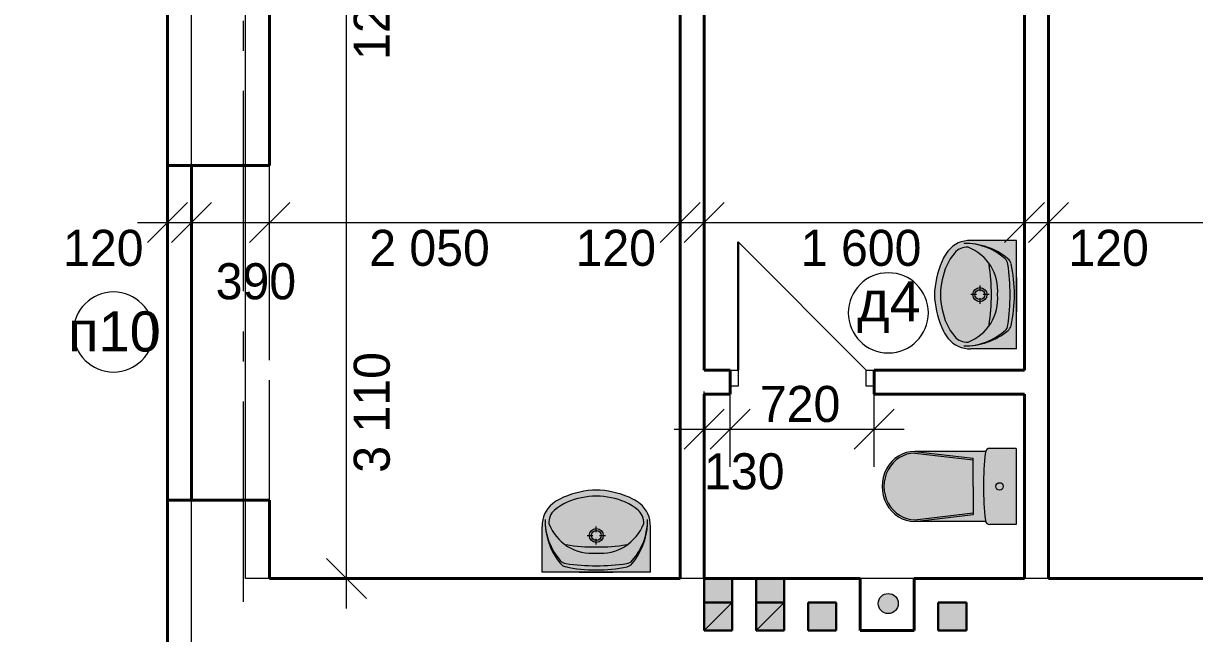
# Model space of a CAD drawing. Extents: x 299995 to 392849, y -57101 to -11292.
# Drawn here: x 318608 to 324458, y -26842 to -23797 of the extents above; entities that cross this region are included whole.
import ezdxf

# ---------------------------------------------------------------- set-up
doc = ezdxf.new("R2010")
doc.units = 0
doc.header["$MEASUREMENT"] = 0
doc.linetypes.add('Штриховая', pattern=[700, 600, -100])
doc.linetypes.add('Штрихштриховая', pattern=[1550, 1000, -200, 150, -200])
for name, color, linetype, lineweight in [('0_Ном_пера__19', 255, 'Continuous', 0), ('0_Ном_пера__41', 7, 'Continuous', 30), ('Интерьер- Перегородка_Ном_пера__12', 15, 'Continuous', 18), ('Интерьер- Перегородка_Ном_пера__19', 255, 'Continuous', 0), ('Интерьер- Перегородка_Ном_пера__61', 7, 'Continuous', 40), ('Колонны_Ном_пера__1', 7, 'Continuous', 13), ('Колонны_Ном_пера__19', 255, 'Continuous', 0), ('Колонны_Ном_пера__21', 7, 'Continuous', 20), ('Колонны_Ном_пера__41', 7, 'Continuous', 30), ('перегородки_Ном_пера__21', 7, 'Continuous', 20), ('перегородки_Ном_пера__41', 7, 'Continuous', 30), ('перегородки_Ном_пера__61', 7, 'Continuous', 40), ('Сантех. 1_Ном_пера__10', 134, 'Continuous', 18), ('Сантех. 1_Ном_пера__19', 255, 'Continuous', 0)]:
    doc.layers.add(name, color=color, linetype=linetype, lineweight=lineweight)
for name, color, linetype, lineweight, true_color in [('Интерьер- Перегородка_Ном_пера__3', 7, 'Continuous', 18, 0xdd5800), ('Колонны_Ном_пера__4', 7, 'Continuous', 20, 0x016515), ('перегородки_Ном_пера__3', 7, 'Continuous', 18, 0xdd5800), ('Перекрытия_Ном_пера__191', 7, 'Continuous', 0, 0xe8e8e8), ('Перекрытия_Ном_пера__4', 7, 'Continuous', 20, 0x016515), ('Розміри ОСЕЙ_Ном_пера__98', 7, 'Continuous', 13, 0x001f3e), ('РОЗМІРИ ПЕРЕГОРОДОК_Ном_пера__98', 7, 'Continuous', 13, 0x001f3e)]:
    doc.layers.add(name, color=color, linetype=linetype, lineweight=lineweight, true_color=true_color)
for name, color, linetype in [('Перекрытия', 7, 'Continuous'), ('Розміри ОСЕЙ', 7, 'Continuous'), ('РОЗМІРИ ПЕРЕГОРОДОК', 7, 'Continuous')]:
    doc.layers.add(name, color=color, linetype=linetype)
doc.styles.add('СГЕНЕРИР_СТИЛЬ_1', font='')
doc.styles.add('СГЕНЕРИР_СТИЛЬ_2', font='')
doc.styles.add('СГЕНЕРИР_СТИЛЬ_3', font='')
doc.styles.add('СГЕНЕРИР_СТИЛЬ_4', font='')
doc.styles.get('СГЕНЕРИР_СТИЛЬ_1').set_extended_font_data('Arial Кириллический')
doc.styles.get('СГЕНЕРИР_СТИЛЬ_2').set_extended_font_data('Century Gothic')
doc.styles.get('СГЕНЕРИР_СТИЛЬ_3').set_extended_font_data('Arial Unicode MS Кириллический')
doc.styles.get('СГЕНЕРИР_СТИЛЬ_4').set_extended_font_data('Century Gothic', bold=True)
doc.dimstyles.new('СГЕНЕРИР_СТИЛЬ__1', dxfattribs={"dimtxt": 179.999995, "dimasz": 190, "dimexe": 0.18, "dimexo": 0, "dimgap": 0.09, "dimtad": 3, "dimtih": 1, "dimtoh": 1, "dimdec": 0, "dimzin": 0, "dimdsep": 46, "dimtxsty": 'СГЕНЕРИР_СТИЛЬ_3', "dimblk": 'ARROWHEAD_6', "dimblk1": 'ARROWHEAD_6', "dimblk2": 'ARROWHEAD_6', "dimcen": 0.09, "dimclrd": 256, "dimclre": 256, "dimclrt": 256, "dimadec": 0, "dimazin": 0, "dimtfac": 1, "dimtdec": 4, "dimtmove": 0, "dimatfit": 3, "dimfxl": 0, "dimtolj": 1, "dimtzin": 0, "dimarcsym": 0})
doc.dimstyles.new('СГЕНЕРИР_СТИЛЬ__13', dxfattribs={"dimtxt": 189.999998, "dimasz": 190, "dimexe": 0.18, "dimexo": 0, "dimgap": 0.09, "dimtad": 1, "dimdec": 0, "dimzin": 0, "dimdsep": 46, "dimtxsty": 'СГЕНЕРИР_СТИЛЬ_3', "dimblk": 'ARROWHEAD_6', "dimblk1": 'ARROWHEAD_6', "dimblk2": 'ARROWHEAD_6', "dimcen": 0.09, "dimclrd": 256, "dimclre": 256, "dimclrt": 256, "dimadec": 0, "dimazin": 0, "dimtfac": 1, "dimtdec": 4, "dimtmove": 0, "dimatfit": 3, "dimfxl": 0, "dimtolj": 1, "dimtzin": 0, "dimarcsym": 0})
doc.dimstyles.new('СГЕНЕРИР_СТИЛЬ__2', dxfattribs={"dimtxt": 179.999995, "dimasz": 190, "dimexe": 0.18, "dimexo": 0, "dimgap": 0.09, "dimtad": 3, "dimdec": 0, "dimzin": 0, "dimdsep": 46, "dimtxsty": 'СГЕНЕРИР_СТИЛЬ_3', "dimblk": 'ARROWHEAD_6', "dimblk1": 'ARROWHEAD_6', "dimblk2": 'ARROWHEAD_6', "dimcen": 0.09, "dimclrd": 256, "dimclre": 256, "dimclrt": 256, "dimadec": 0, "dimazin": 0, "dimtfac": 1, "dimtdec": 4, "dimtmove": 2, "dimatfit": 3, "dimfxl": 0, "dimtolj": 1, "dimtzin": 0, "dimarcsym": 0})
doc.dimstyles.new('СГЕНЕРИР_СТИЛЬ__3', dxfattribs={"dimtxt": 179.999995, "dimasz": 190, "dimexe": 0.18, "dimexo": 0, "dimgap": 0.09, "dimtad": 3, "dimdec": 0, "dimzin": 0, "dimdsep": 46, "dimtxsty": 'СГЕНЕРИР_СТИЛЬ_3', "dimblk": 'ARROWHEAD_6', "dimblk1": 'ARROWHEAD_6', "dimblk2": 'ARROWHEAD_6', "dimcen": 0.09, "dimclrd": 256, "dimclre": 256, "dimclrt": 256, "dimadec": 0, "dimazin": 0, "dimtfac": 1, "dimtdec": 4, "dimtmove": 0, "dimatfit": 3, "dimfxl": 0, "dimtolj": 1, "dimtzin": 0, "dimarcsym": 0})
doc.dimstyles.new('СГЕНЕРИР_СТИЛЬ__4', dxfattribs={"dimtxt": 179.999995, "dimasz": 190, "dimexe": 0.18, "dimexo": 0, "dimgap": 0.09, "dimtad": 3, "dimtih": 1, "dimtoh": 1, "dimdec": 0, "dimzin": 0, "dimdsep": 46, "dimtxsty": 'СГЕНЕРИР_СТИЛЬ_3', "dimblk": 'ARROWHEAD_6', "dimblk1": 'ARROWHEAD_6', "dimblk2": 'ARROWHEAD_6', "dimcen": 0.09, "dimclrd": 256, "dimclre": 256, "dimclrt": 256, "dimadec": 0, "dimazin": 0, "dimtfac": 1, "dimtdec": 4, "dimtmove": 2, "dimatfit": 3, "dimfxl": 0, "dimtolj": 1, "dimtzin": 0, "dimarcsym": 0})
doc.dimstyles.new('СГЕНЕРИР_СТИЛЬ__5', dxfattribs={"dimtxt": 179.999995, "dimasz": 190, "dimexe": 0.18, "dimexo": 0, "dimgap": 0.09, "dimtad": 1, "dimtih": 1, "dimtoh": 1, "dimdec": 0, "dimzin": 0, "dimdsep": 46, "dimtxsty": 'СГЕНЕРИР_СТИЛЬ_3', "dimblk": 'ARROWHEAD_6', "dimblk1": 'ARROWHEAD_6', "dimblk2": 'ARROWHEAD_6', "dimcen": 0.09, "dimclrd": 256, "dimclre": 256, "dimclrt": 256, "dimadec": 0, "dimazin": 0, "dimtfac": 1, "dimtdec": 4, "dimtmove": 0, "dimatfit": 3, "dimfxl": 0, "dimtolj": 1, "dimtzin": 0, "dimarcsym": 0})
doc.dimstyles.new('СГЕНЕРИР_СТИЛЬ__8', dxfattribs={"dimtxt": 179.999995, "dimasz": 190, "dimexe": 0.18, "dimexo": 0, "dimgap": 0.09, "dimtad": 1, "dimtih": 1, "dimtoh": 1, "dimdec": 0, "dimzin": 0, "dimdsep": 46, "dimtxsty": 'СГЕНЕРИР_СТИЛЬ_3', "dimblk": 'ARROWHEAD_6', "dimblk1": 'ARROWHEAD_6', "dimblk2": 'ARROWHEAD_6', "dimcen": 0.09, "dimclrd": 256, "dimclre": 256, "dimclrt": 256, "dimadec": 0, "dimazin": 0, "dimtfac": 1, "dimtdec": 4, "dimtmove": 2, "dimatfit": 3, "dimfxl": 0, "dimtolj": 1, "dimtzin": 0, "dimarcsym": 0})

# ---------------------------------------------------------------- blocks, each defined once
blk = doc.blocks.new('*D45')
at = {"layer": 'РОЗМІРИ ПЕРЕГОРОДОК_Ном_пера__98', "linetype": 'Continuous'}
for p, q in [((320121.9, -23357.1), (320321.9, -23557.1)), ((320409.4, -23457.1), (320034.4, -23457.1)), ((320221.9, -26566.6), (320221.9, -23457.1)), ((320121.9, -26466.6), (320321.9, -26666.6)), ((320409.4, -26566.6), (320034.4, -26566.6)), ((320221.9, -26716.6), (320221.9, -26566.6))]:
    blk.add_line(p, q, dxfattribs=at)
at = {"layer": 'РОЗМІРИ ПЕРЕГОРОДОК_Ном_пера__98', "char_height": 180, "attachment_point": 1, "rotation": 90, "style": 'СГЕНЕРИР_СТИЛЬ_2'}
for s, insert in [('{120}', (320257.9, -23978.9)), ('{3\xa0110}', (320257.9, -26039.3))]:
    blk.add_mtext(s, dxfattribs=dict(at, insert=insert))
blk = doc.blocks.new('ARROWHEAD_6')
at = {"linetype": 'Continuous'}
for p, q in [((-0.5, -0.5), (0.5, 0.5)), ((0, 0), (-1, 0))]:
    blk.add_line(p, q, dxfattribs=at)
blk = doc.blocks.new('*D46')
at = {"layer": 'РОЗМІРИ ПЕРЕГОРОДОК_Ном_пера__98', "linetype": 'Continuous'}
for p, q in [((320121.9, -23237.1), (320321.9, -23437.1)), ((320409.4, -23337.1), (320034.4, -23337.1)), ((320221.9, -23457.1), (320221.9, -23337.1)), ((320121.9, -23357.1), (320321.9, -23557.1))]:
    blk.add_line(p, q, dxfattribs=at)
blk = doc.blocks.new('*D47')
at = {"layer": 'РОЗМІРИ ПЕРЕГОРОДОК_Ном_пера__98', "linetype": 'Continuous'}
for p, q in [((320121.9, -20906.6), (320321.9, -21106.6)), ((320409.4, -21006.6), (320034.4, -21006.6)), ((320221.9, -23337.1), (320221.9, -21006.6)), ((320121.9, -23237.1), (320321.9, -23437.1)), ((320409.4, -23337.1), (320034.4, -23337.1))]:
    blk.add_line(p, q, dxfattribs=at)
at = {"layer": 'РОЗМІРИ ПЕРЕГОРОДОК_Ном_пера__98', "insert": (320257.9, -21942.8), "char_height": 180, "attachment_point": 1, "rotation": 90, "style": 'СГЕНЕРИР_СТИЛЬ_2'}
blk.add_mtext('{2\xa0330}', dxfattribs=at)
blk = doc.blocks.new('*D48')
at = {"layer": 'РОЗМІРИ ПЕРЕГОРОДОК_Ном_пера__98', "linetype": 'Continuous'}
for p, q in [((320121.9, -20786.6), (320321.9, -20986.6)), ((320409.4, -20886.6), (320034.4, -20886.6)), ((320121.9, -20906.6), (320321.9, -21106.6)), ((320221.9, -21006.6), (320221.9, -20886.6)), ((320409.4, -21006.6), (320034.4, -21006.6))]:
    blk.add_line(p, q, dxfattribs=at)
blk = doc.blocks.new('*D49')
at = {"layer": 'РОЗМІРИ ПЕРЕГОРОДОК_Ном_пера__98', "linetype": 'Continuous'}
for p, q in [((320221.9, -19186.6), (320221.9, -19036.6)), ((320321.9, -19286.6), (320121.9, -19086.6)), ((320409.4, -19186.6), (320034.4, -19186.6)), ((320221.9, -20886.6), (320221.9, -19186.6)), ((320121.9, -20786.6), (320321.9, -20986.6)), ((320409.4, -20886.6), (320034.4, -20886.6))]:
    blk.add_line(p, q, dxfattribs=at)
at = {"layer": 'РОЗМІРИ ПЕРЕГОРОДОК_Ном_пера__98', "char_height": 180, "attachment_point": 1, "rotation": 90, "style": 'СГЕНЕРИР_СТИЛЬ_2'}
for s, insert in [('{1\xa0700}', (320257.9, -20353.4)), ('{120}', (320337.2, -20866.6))]:
    blk.add_mtext(s, dxfattribs=dict(at, insert=insert))
blk = doc.blocks.new('*D50')
at = {"layer": 'РОЗМІРИ ПЕРЕГОРОДОК_Ном_пера__98', "linetype": 'Continuous'}
for p, q in [((319328.1, -24978.4), (319328.1, -24603.4)), ((319448.1, -24978.4), (319448.1, -24603.4)), ((319428.1, -24690.9), (319228.1, -24890.9)), ((319548.1, -24690.9), (319348.1, -24890.9)), ((319178.1, -24790.9), (319328.1, -24790.9)), ((319328.1, -24790.9), (319448.1, -24790.9))]:
    blk.add_line(p, q, dxfattribs=at)
at = {"layer": 'РОЗМІРИ ПЕРЕГОРОДОК_Ном_пера__98', "insert": (318806.2, -24826.9), "char_height": 180, "attachment_point": 1, "style": 'СГЕНЕРИР_СТИЛЬ_2'}
blk.add_mtext('{120}', dxfattribs=at)
blk = doc.blocks.new('*D51')
at = {"layer": 'РОЗМІРИ ПЕРЕГОРОДОК_Ном_пера__98', "linetype": 'Continuous'}
for p, q in [((319448.1, -24978.4), (319448.1, -24603.4)), ((319838.1, -24978.4), (319838.1, -24603.4)), ((319548.1, -24690.9), (319348.1, -24890.9)), ((319938.1, -24690.9), (319738.1, -24890.9)), ((319448.1, -24790.9), (319838.1, -24790.9))]:
    blk.add_line(p, q, dxfattribs=at)
at = {"layer": 'РОЗМІРИ ПЕРЕГОРОДОК_Ном_пера__98', "insert": (319568.5, -24993.6), "char_height": 180, "attachment_point": 1, "style": 'СГЕНЕРИР_СТИЛЬ_2'}
blk.add_mtext('{390}', dxfattribs=at)
blk = doc.blocks.new('*D52')
at = {"layer": 'РОЗМІРИ ПЕРЕГОРОДОК_Ном_пера__98', "linetype": 'Continuous'}
for p, q in [((319838.1, -24978.4), (319838.1, -24603.4)), ((321888.1, -24978.4), (321888.1, -24603.4)), ((319938.1, -24690.9), (319738.1, -24890.9)), ((321988.1, -24690.9), (321788.1, -24890.9)), ((319838.1, -24790.9), (321888.1, -24790.9))]:
    blk.add_line(p, q, dxfattribs=at)
at = {"layer": 'РОЗМІРИ ПЕРЕГОРОДОК_Ном_пера__98', "char_height": 180, "attachment_point": 1, "style": 'СГЕНЕРИР_СТИЛЬ_2'}
for s, insert in [('{2\xa0050}', (320335.3, -24826.9)), ('{120}', (321366.2, -24826.9))]:
    blk.add_mtext(s, dxfattribs=dict(at, insert=insert))
blk = doc.blocks.new('*D53')
at = {"layer": 'РОЗМІРИ ПЕРЕГОРОДОК_Ном_пера__98', "linetype": 'Continuous'}
for p, q in [((321888.1, -24978.4), (321888.1, -24603.4)), ((322008.1, -24978.4), (322008.1, -24603.4)), ((321988.1, -24690.9), (321788.1, -24890.9)), ((322108.1, -24690.9), (321908.1, -24890.9)), ((321888.1, -24790.9), (322008.1, -24790.9))]:
    blk.add_line(p, q, dxfattribs=at)
blk = doc.blocks.new('*D54')
at = {"layer": 'РОЗМІРИ ПЕРЕГОРОДОК_Ном_пера__98', "linetype": 'Continuous'}
for p, q in [((322008.1, -24978.4), (322008.1, -24603.4)), ((323608.1, -24978.4), (323608.1, -24603.4)), ((322108.1, -24690.9), (321908.1, -24890.9)), ((323708.1, -24690.9), (323508.1, -24890.9)), ((322008.1, -24790.9), (323608.1, -24790.9))]:
    blk.add_line(p, q, dxfattribs=at)
at = {"layer": 'РОЗМІРИ ПЕРЕГОРОДОК_Ном_пера__98', "insert": (322491.3, -24826.9), "char_height": 180, "attachment_point": 1, "style": 'СГЕНЕРИР_СТИЛЬ_2'}
blk.add_mtext('{1\xa0600}', dxfattribs=at)
blk = doc.blocks.new('*D55')
at = {"layer": 'РОЗМІРИ ПЕРЕГОРОДОК_Ном_пера__98', "linetype": 'Continuous'}
for p, q in [((323608.1, -24978.4), (323608.1, -24603.4)), ((323728.1, -24978.4), (323728.1, -24603.4)), ((323708.1, -24690.9), (323508.1, -24890.9)), ((323828.1, -24690.9), (323628.1, -24890.9)), ((323608.1, -24790.9), (323728.1, -24790.9))]:
    blk.add_line(p, q, dxfattribs=at)
blk = doc.blocks.new('*D56')
at = {"layer": 'РОЗМІРИ ПЕРЕГОРОДОК_Ном_пера__98', "linetype": 'Continuous'}
for p, q in [((323728.1, -24978.4), (323728.1, -24603.4)), ((326048.1, -24978.4), (326048.1, -24603.4)), ((323828.1, -24690.9), (323628.1, -24890.9)), ((325948.1, -24890.9), (326148.1, -24690.9)), ((323728.1, -24790.9), (326048.1, -24790.9)), ((326048.1, -24790.9), (326198.1, -24790.9))]:
    blk.add_line(p, q, dxfattribs=at)
at = {"layer": 'РОЗМІРИ ПЕРЕГОРОДОК_Ном_пера__98', "char_height": 180, "attachment_point": 1, "style": 'СГЕНЕРИР_СТИЛЬ_2'}
for s, insert in [('{120}', (323828.1, -24826.9)), ('{2\xa0320}', (324782.2, -24826.9))]:
    blk.add_mtext(s, dxfattribs=dict(at, insert=insert))
blk = doc.blocks.new('*D69')
at = {"layer": 'РОЗМІРИ ПЕРЕГОРОДОК_Ном_пера__98', "linetype": 'Continuous'}
for p, q in [((322008.1, -26009.3), (322008.1, -25634.3)), ((322108.1, -25721.8), (321908.1, -25921.8)), ((322238.1, -25721.8), (322038.1, -25921.8)), ((321858.1, -25821.8), (322008.1, -25821.8)), ((322008.1, -25821.8), (322138.1, -25821.8))]:
    blk.add_line(p, q, dxfattribs=at)
at = {"layer": 'РОЗМІРИ ПЕРЕГОРОДОК_Ном_пера__98', "insert": (322008.1, -25941.9), "char_height": 180, "attachment_point": 1, "style": 'СГЕНЕРИР_СТИЛЬ_2'}
blk.add_mtext('{130}', dxfattribs=at)
blk = doc.blocks.new('*D70')
at = {"layer": 'РОЗМІРИ ПЕРЕГОРОДОК_Ном_пера__98', "linetype": 'Continuous'}
for p, q in [((322138.1, -26009.3), (322138.1, -25634.3)), ((322858.1, -26009.3), (322858.1, -25634.3)), ((322238.1, -25721.8), (322038.1, -25921.8)), ((322758.1, -25921.8), (322958.1, -25721.8)), ((322008.1, -25821.8), (322138.1, -25821.8)), ((322138.1, -25821.8), (322858.1, -25821.8)), ((322858.1, -25821.8), (323008.1, -25821.8))]:
    blk.add_line(p, q, dxfattribs=at)
at = {"layer": 'РОЗМІРИ ПЕРЕГОРОДОК_Ном_пера__98', "insert": (322287.1, -25605.8), "char_height": 180, "attachment_point": 1, "style": 'СГЕНЕРИР_СТИЛЬ_2'}
blk.add_mtext('{720}', dxfattribs=at)
blk = doc.blocks.new('Линия_5167', base_point=(319708.1, -54983.9))
at = {"layer": 'Перекрытия_Ном_пера__4', "linetype": 'Штрихштриховая'}
blk.add_line((319708.1, -54583.9), (319708.1, -16865.1), dxfattribs=at)
blk = doc.blocks.new('*D492')
at = {"layer": 'Розміри ОСЕЙ_Ном_пера__98', "linetype": 'Continuous'}
for p, q in [((307218.4, -26466.6), (307418.4, -26666.6)), ((307505.9, -26566.6), (307130.9, -26566.6)), ((307318.4, -26956.6), (307318.4, -26566.6)), ((307218.4, -26856.6), (307418.4, -27056.6)), ((307505.9, -26956.6), (307130.9, -26956.6))]:
    blk.add_line(p, q, dxfattribs=at)
at = {"layer": 'Розміри ОСЕЙ_Ном_пера__98', "insert": (306871.9, -26861.6), "char_height": 190, "attachment_point": 1, "rotation": 90, "style": 'СГЕНЕРИР_СТИЛЬ_4'}
blk.add_mtext('{390}', dxfattribs=at)
blk = doc.blocks.new('*D493')
at = {"layer": 'Розміри ОСЕЙ_Ном_пера__98', "linetype": 'Continuous'}
for p, q in [((307218.4, -25176.6), (307418.4, -25376.6)), ((307505.9, -25276.6), (307130.9, -25276.6)), ((307318.4, -26566.6), (307318.4, -25276.6)), ((307218.4, -26466.6), (307418.4, -26666.6)), ((307505.9, -26566.6), (307130.9, -26566.6))]:
    blk.add_line(p, q, dxfattribs=at)
at = {"layer": 'Розміри ОСЕЙ_Ном_пера__98', "char_height": 190, "attachment_point": 1, "rotation": 90, "style": 'СГЕНЕРИР_СТИЛЬ_4'}
for s, insert in [('{200}', (306871.9, -25401.9)), ('{1\xa0290}', (307090.4, -26259.6))]:
    blk.add_mtext(s, dxfattribs=dict(at, insert=insert))

msp = doc.modelspace()

# ---------------------------------------------------------------- hatches: boundary and pattern name
at = {"layer": '0_Ном_пера__19', "linetype": 'Continuous'}
for points in [[(322008.1, -26686.6), (322148.1, -26686.6), (322148.1, -26566.6), (322008.1, -26566.6)], [(322268.1, -26686.6), (322408.1, -26686.6), (322408.1, -26566.6), (322268.1, -26566.6)]]:
    msp.add_hatch(color=256, dxfattribs=at).paths.add_polyline_path(points, flags=0)
at = {"layer": 'Колонны_Ном_пера__19', "linetype": 'Continuous'}
for points in [[(322878.1, -26691.8, 0.414214), (322928.1, -26741.8, 0.414214), (322978.1, -26691.8, 0.414214), (322928.1, -26641.8, 0.414214)], [(322148.1, -26686.6), (322008.1, -26686.6), (322008.1, -26826.6), (322148.1, -26826.6)], [(322408.1, -26686.6), (322268.1, -26686.6), (322268.1, -26826.6), (322408.1, -26826.6)]]:
    msp.add_hatch(color=256, dxfattribs=at).paths.add_polyline_path(points, flags=0)
at = {"layer": 'Колонны_Ном_пера__4', "linetype": 'Continuous'}
for points in [[(322668.1, -26686.6), (322528.1, -26686.6), (322528.1, -26826.6), (322668.1, -26826.6)], [(323318.1, -26686.6), (323178.1, -26686.6), (323178.1, -26826.6), (323318.1, -26826.6)]]:
    msp.add_hatch(color=256, dxfattribs=at).paths.add_polyline_path(points, flags=0)
at = {"layer": 'Сантех. 1_Ном_пера__19', "linetype": 'Continuous'}
for points in [[(323340.7, -25420.4), (323569.2, -25420.4), (323569.2, -24880.4), (323340.7, -24880.4), (323324.6, -24880.7), (323308.7, -24882.8), (323293.1, -24886.8), (323278.1, -24892.6), (323263.9, -24900.1), (323250.6, -24909.2), (323238.5, -24919.8), (323227.7, -24931.7), (323215.2, -24949), (323204.5, -24967.6), (323195.5, -24987), (323187.4, -25006.7), (323180.7, -25026), (323174.3, -25047.4), (323169.1, -25068.1), (323165, -25089.1), (323162.4, -25110.7), (323159.8, -25131.5), (323159.2, -25150.4), (323159.8, -25169.3), (323161.9, -25190.6), (323165, -25211.7), (323169.1, -25232.7), (323174.3, -25253.5), (323179.5, -25271.2), (323187.4, -25294.1), (323195.5, -25313.9), (323204.5, -25333.3), (323215.2, -25351.8), (323227.7, -25369.2), (323238.5, -25381.1), (323250.6, -25391.7), (323263.9, -25400.8), (323278.1, -25408.3), (323293.1, -25414.1), (323308.7, -25418), (323324.6, -25420.2), (323332.7, -25420.5)], [(323567.6, -26107.4), (323567.6, -25917.4), (323435.2, -25917.4), (323433.5, -25917.5), (323431.7, -25917.7), (323430, -25918), (323428.3, -25918.5), (323426.7, -25919), (323425.1, -25919.8), (323423.6, -25920.6), (323422.2, -25921.5), (323420.8, -25922.6), (323419.5, -25923.8), (323418.3, -25925), (323417.2, -25926.4), (323416.3, -25927.8), (323415.4, -25929.3), (323414.7, -25930.8), (323414, -25932.4), (323060.9, -25932.4), (323052.4, -25932.7), (323043.9, -25933.4), (323035.5, -25934.6), (323027.1, -25936.2), (323018.9, -25938.3), (323010.8, -25940.9), (323002.9, -25943.9), (322995.1, -25947.3), (322987.5, -25951.1), (322980.2, -25955.3), (322973.1, -25959.9), (322966.3, -25964.8), (322959.7, -25970.1), (322953.4, -25975.7), (322947.4, -25981.6), (322941.7, -25987.8), (322936.5, -25994.1), (322931.6, -26000.6), (322927, -26007.4), (322922.7, -26014.3), (322918.7, -26021.4), (322915.1, -26028.7), (322911.8, -26036.2), (322908.8, -26043.7), (322906.2, -26051.4), (322903.9, -26059.2), (322902, -26067.1), (322900.4, -26075.1), (322899.2, -26083.1), (322898.3, -26091.2), (322897.8, -26099.3), (322897.6, -26107.4)], [(321739.7, -26307), (321739.8, -26299), (321739.4, -26290.9), (321737.3, -26275), (321733.3, -26259.4), (321727.5, -26244.4), (321720, -26230.2), (321710.9, -26216.9), (321700.3, -26204.8), (321688.4, -26194), (321671, -26181.5), (321652.5, -26170.8), (321633.1, -26161.8), (321613.3, -26153.7), (321590.5, -26145.8), (321572.7, -26140.5), (321551.9, -26135.4), (321531, -26131.3), (321509.8, -26128.2), (321488.5, -26126.1), (321469.7, -26125.5), (321450.8, -26126.1), (321429.9, -26128.7), (321408.3, -26131.3), (321387.4, -26135.4), (321366.6, -26140.5), (321345.2, -26147), (321326, -26153.7), (321306.2, -26161.8), (321286.8, -26170.8), (321268.3, -26181.5), (321250.9, -26194), (321239, -26204.8), (321228.4, -26216.9), (321219.3, -26230.2), (321211.8, -26244.4), (321206, -26259.4), (321202, -26275), (321199.9, -26290.9), (321199.7, -26307), (321199.7, -26535.5), (321739.7, -26535.5)], [(323567.6, -26107.4), (322897.6, -26107.4), (322897.8, -26115.5), (322898.3, -26123.6), (322899.2, -26131.7), (322900.4, -26139.7), (322902, -26147.7), (322903.9, -26155.6), (322906.2, -26163.4), (322908.8, -26171), (322911.8, -26178.6), (322915.1, -26186.1), (322918.7, -26193.4), (322922.7, -26200.5), (322927, -26207.4), (322931.6, -26214.2), (322936.5, -26220.7), (322941.7, -26227), (322947.4, -26233.2), (322953.4, -26239.1), (322959.7, -26244.7), (322966.3, -26250), (322973.1, -26254.9), (322980.2, -26259.5), (322987.5, -26263.7), (322995.1, -26267.5), (323002.9, -26270.9), (323010.8, -26273.9), (323018.9, -26276.5), (323027.1, -26278.6), (323035.5, -26280.2), (323043.9, -26281.4), (323052.4, -26282.1), (323060.9, -26282.3), (323414, -26282.3), (323414.7, -26283.9), (323415.4, -26285.5), (323416.3, -26287), (323417.2, -26288.4), (323418.3, -26289.8), (323419.5, -26291), (323420.8, -26292.2), (323422.2, -26293.2), (323423.6, -26294.2), (323425.1, -26295), (323426.7, -26295.7), (323428.3, -26296.3), (323430, -26296.8), (323431.7, -26297.1), (323433.5, -26297.3), (323435.2, -26297.4), (323567.6, -26297.4)]]:
    msp.add_hatch(color=256, dxfattribs=at).paths.add_polyline_path(points, flags=0)

# ---------------------------------------------------------------- linework, layer by layer
at = {"layer": '0_Ном_пера__41', "linetype": 'Continuous'}
for p, q in [((322148.1, -26566.6), (322008.1, -26566.6)), ((322008.1, -26566.6), (322008.1, -26686.6)), ((322148.1, -26686.6), (322148.1, -26566.6)), ((322408.1, -26566.6), (322268.1, -26566.6)), ((322268.1, -26566.6), (322268.1, -26686.6)), ((322408.1, -26686.6), (322408.1, -26566.6)), ((322008.1, -26686.6), (322148.1, -26686.6)), ((322268.1, -26686.6), (322408.1, -26686.6))]:
    msp.add_line(p, q, dxfattribs=at)
at = {"layer": 'Интерьер- Перегородка_Ном_пера__12', "linetype": 'Continuous'}
msp.add_line((323058.1, -26566.6), (322788.1, -26566.6), dxfattribs=at)
at = {"layer": 'Интерьер- Перегородка_Ном_пера__19', "linetype": 'Штриховая'}
for p, q in [((319328.1, -26176.6), (319328.1, -24506.6)), ((319838.1, -26176.6), (319838.1, -24506.6))]:
    msp.add_line(p, q, dxfattribs=at)
at = {"layer": 'Интерьер- Перегородка_Ном_пера__3', "linetype": 'Continuous'}
for start, end in [(90, 270), (270, 90)]:
    msp.add_arc((319058, -25336.9), 200, start, end, dxfattribs=at)
at = {"layer": 'Интерьер- Перегородка_Ном_пера__61', "linetype": 'Continuous'}
for p, q in [((319328.1, -22696.6), (319328.1, -24506.6)), ((319838.1, -24506.6), (319838.1, -23457.1)), ((319838.1, -24506.6), (319328.1, -24506.6)), ((319328.1, -26176.6), (319328.1, -28976.6)), ((319838.1, -26176.6), (319328.1, -26176.6)), ((319838.1, -26566.6), (319838.1, -26176.6)), ((321888.1, -26566.6), (319838.1, -26566.6)), ((322788.1, -26566.6), (322008.1, -26566.6)), ((322788.1, -26826.6), (322788.1, -26566.6)), ((323608.1, -26566.6), (323058.1, -26566.6)), ((323058.1, -26566.6), (323058.1, -26826.6)), ((326048.1, -26566.6), (323728.1, -26566.6)), ((323058.1, -26826.6), (322788.1, -26826.6))]:
    msp.add_line(p, q, dxfattribs=at)
at = {"layer": 'Колонны_Ном_пера__1', "linetype": 'Continuous'}
for p, q in [((322148.1, -26686.6), (322008.1, -26826.6)), ((322408.1, -26686.6), (322268.1, -26826.6))]:
    msp.add_line(p, q, dxfattribs=at)
at = {"layer": 'Колонны_Ном_пера__21', "linetype": 'Continuous'}
msp.add_circle((322928.1, -26691.8), 50, dxfattribs=at)
at = {"layer": 'Колонны_Ном_пера__41', "linetype": 'Continuous'}
for p, q in [((322148.1, -26686.6), (322008.1, -26686.6)), ((322008.1, -26686.6), (322008.1, -26826.6)), ((322148.1, -26826.6), (322148.1, -26686.6)), ((322408.1, -26686.6), (322268.1, -26686.6)), ((322268.1, -26686.6), (322268.1, -26826.6)), ((322408.1, -26826.6), (322408.1, -26686.6)), ((322668.1, -26686.6), (322528.1, -26686.6)), ((322528.1, -26686.6), (322528.1, -26826.6)), ((322668.1, -26826.6), (322668.1, -26686.6)), ((323318.1, -26686.6), (323178.1, -26686.6)), ((323178.1, -26686.6), (323178.1, -26826.6)), ((323318.1, -26826.6), (323318.1, -26686.6)), ((322008.1, -26826.6), (322148.1, -26826.6)), ((322268.1, -26826.6), (322408.1, -26826.6)), ((322528.1, -26826.6), (322668.1, -26826.6)), ((323178.1, -26826.6), (323318.1, -26826.6))]:
    msp.add_line(p, q, dxfattribs=at)
at = {"layer": 'перегородки_Ном_пера__21', "linetype": 'Continuous'}
for p, q in [((322818.1, -25526.6), (322178.1, -24886.6)), ((322138.1, -25606.6), (322138.1, -25526.6)), ((322138.1, -25526.6), (322178.1, -25526.6)), ((322178.1, -25526.6), (322178.1, -25566.6)), ((322818.1, -25566.6), (322818.1, -25526.6)), ((322818.1, -25526.6), (322858.1, -25526.6)), ((322858.1, -25526.6), (322858.1, -25606.6)), ((322178.1, -25606.6), (322138.1, -25606.6)), ((322178.1, -25566.6), (322178.1, -25592)), ((322178.1, -25592), (322178.1, -25606.6)), ((322818.1, -25592), (322818.1, -25566.6)), ((322818.1, -25606.6), (322818.1, -25592)), ((322858.1, -25606.6), (322818.1, -25606.6))]:
    msp.add_line(p, q, dxfattribs=at)
at = {"layer": 'перегородки_Ном_пера__3', "linetype": 'Continuous'}
for start, end in [(0, 180), (180, 0)]:
    msp.add_arc((322928.4, -25241.5), 200, start, end, dxfattribs=at)
at = {"layer": 'перегородки_Ном_пера__41', "linetype": 'Continuous'}
msp.add_line((322178.1, -25526.6), (322178.1, -24886.6), dxfattribs=at)
at = {"layer": 'перегородки_Ном_пера__61', "linetype": 'Continuous'}
for p, q in [((321888.1, -23457.1), (321888.1, -26566.6)), ((322008.1, -25526.6), (322008.1, -23457.1)), ((323608.1, -23457.1), (323608.1, -25526.6)), ((323728.1, -26566.6), (323728.1, -23457.1)), ((319328.1, -24506.6), (319328.1, -26176.6)), ((319448.1, -26176.6), (319448.1, -24506.6)), ((322138.1, -25526.6), (322008.1, -25526.6)), ((322138.1, -25526.6), (322138.1, -25646.6)), ((323608.1, -25526.6), (322858.1, -25526.6)), ((322858.1, -25526.6), (322858.1, -25646.6)), ((322008.1, -26566.6), (322008.1, -25646.6)), ((322008.1, -25646.6), (322138.1, -25646.6)), ((322858.1, -25646.6), (323608.1, -25646.6)), ((323608.1, -25646.6), (323608.1, -26566.6))]:
    msp.add_line(p, q, dxfattribs=at)
at = {"layer": 'Перекрытия_Ном_пера__191', "linetype": 'Continuous'}
for p, q in [((319448.1, -28976.6), (319448.1, -19186.6)), ((319718.1, -26566.6), (319718.1, -19186.6)), ((322038.3, -26566.6), (319718.1, -26566.6)), ((326178.1, -26566.6), (322038.3, -26566.6))]:
    msp.add_line(p, q, dxfattribs=at)
at = {"layer": 'Сантех. 1_Ном_пера__10', "linetype": 'Continuous'}
for p, q in [((323569.2, -24880.4), (323340.7, -24880.4)), ((323569.2, -25420.4), (323569.2, -24880.4)), ((323569.2, -25065.4), (323569.2, -25235.5)), ((323369.2, -25150.5), (323340.4, -25150.5)), ((323385.9, -25105.1), (323385.9, -25133.9)), ((323431.4, -25150.5), (323402.6, -25150.5)), ((323385.9, -25167.2), (323385.9, -25196)), ((323569.2, -25420.4), (323340.7, -25420.4)), ((323413.8, -25932.4), (323060.9, -25932.4)), ((323061.3, -25932.4), (323351.9, -25966.5)), ((323061.3, -25941.4), (323351.9, -25975.4)), ((323351.9, -26107.4), (323351.9, -25966.5)), ((323567.6, -25917.4), (323435.2, -25917.4)), ((323567.6, -25917.4), (323567.6, -26297.4)), ((323351.9, -26107.4), (323351.9, -26248.3)), ((323061.3, -26273.4), (323351.9, -26239.4)), ((323061.3, -26282.3), (323351.9, -26248.3)), ((321199.7, -26535.5), (321199.7, -26307)), ((321469.8, -26335.5), (321469.8, -26306.7)), ((321739.7, -26535.5), (321739.7, -26307)), ((323414, -26282.3), (323060.9, -26282.3)), ((323567.6, -26297.4), (323435.2, -26297.4)), ((321424.3, -26352.2), (321453.1, -26352.2)), ((321469.8, -26397.7), (321469.8, -26368.9)), ((321486.4, -26352.2), (321515.2, -26352.2)), ((321739.7, -26535.5), (321199.7, -26535.5)), ((321384.6, -26535.5), (321554.7, -26535.5))]:
    msp.add_line(p, q, dxfattribs=at)
for centre, radius in [((323385.9, -25150.5), 35), ((323385.9, -25150.5), 25), ((321469.8, -26352.2), 35), ((321469.8, -26352.2), 25)]:
    msp.add_circle(centre, radius, dxfattribs=at)
for centre, radius, start, end in [((323334.8, -25017.7), 137.4, 87.54482, 141.25458), ((323321.1, -24994.4), 80.9, 86.06939, 139.19839), ((323311.2, -25234), 339.6, 50.74225, 90.98472), ((323309.4, -25199.5), 305.1, 48.60196, 90.75418), ((323238.2, -25137.5), 240.7, 32.84422, 68.44807), ((323602.9, -25164.1), 444.2, 153.7403, 175.79476), ((323486.6, -25127), 293, 140.71494, 170.00224), ((323393.8, -25064.7), 212.8, 141.31519, 152.84286), ((323481.4, -25004.4), 45, 7.90792, 48.60197), ((323497.7, -25005.8), 45, 12.77149, 50.74225), ((322458.5, -25150.5), 984.9, 351.17345, 8.82043), ((323234.3, -25131.1), 240.6, 355.39402, 31.05606), ((322383.1, -25156.9), 1153.8, 0.32245, 7.90792), ((322882.3, -25145.3), 675.9, 359.56719, 12.77149), ((323505.9, -25150.4), 316.7, 166.43339, 193.56661), ((323429.2, -25150.4), 270, 175.98758, 184.01242), ((323234.3, -25169.7), 240.6, 328.94394, 4.60598), ((322383.1, -25145.3), 1153.8, 352.16955, 359.75502), ((322882.3, -25156.2), 675.9, 347.30598, 0.51028), ((323602.9, -25136.7), 444.2, 184.20524, 206.2597), ((323486.6, -25173.8), 293, 189.99776, 219.28506), ((323311.1, -25066.9), 339.6, 269.09275, 309.33522), ((323309.3, -25101.4), 305.1, 269.32329, 311.47551), ((323238.2, -25163.3), 240.7, 291.55193, 327.15578), ((323481.6, -25296.3), 45, 311.47551, 352.16955), ((323497.9, -25294.8), 45, 309.33522, 347.30598), ((323393.8, -25236.2), 212.8, 207.15714, 218.68481), ((323334.8, -25283.2), 137.4, 218.74542, 272.45518), ((323321.1, -25306.4), 80.9, 220.80161, 273.93061), ((321483.3, -26569.2), 444.2, 94.20524, 116.2597), ((321469.7, -26395.5), 270, 85.98758, 94.01242), ((321456, -26569.2), 444.2, 63.7403, 85.79476), ((321336.9, -26301.1), 137.4, 128.74542, 182.45518), ((321383.9, -26360.1), 212.8, 117.15714, 128.68481), ((321446.2, -26452.9), 293, 99.99776, 129.28506), ((321469.7, -26472.2), 316.7, 76.43339, 103.56661), ((321493.1, -26452.9), 293, 50.71494, 80.00224), ((321555.4, -26360.1), 212.8, 51.31519, 62.84286), ((321602.4, -26301.1), 137.4, 357.54482, 51.25458), ((321313.6, -26287.4), 80.9, 130.80161, 183.93061), ((321625.7, -26287.4), 80.9, 356.06939, 49.19839), ((321553.2, -26277.5), 339.6, 179.01528, 219.25775), ((321518.7, -26275.7), 305.1, 179.24582, 221.39804), ((321456.8, -26204.5), 240.7, 201.55193, 237.15578), ((321482.5, -26204.5), 240.7, 302.84422, 338.44807), ((321386.2, -26277.4), 339.6, 320.66478, 0.90725), ((321420.7, -26275.6), 305.1, 318.52449, 0.67671), ((321469.7, -25424.8), 984.9, 261.17957, 278.82655), ((321450.3, -26200.6), 240.6, 238.94394, 274.60598), ((321489, -26200.6), 240.6, 265.39402, 301.05606), ((321323.6, -26447.7), 45, 221.39803, 262.09208), ((321325.1, -26464), 45, 219.25775, 257.22851), ((321476.1, -25349.4), 1153.8, 262.09208, 269.67755), ((321464.5, -25349.4), 1153.8, 270.24498, 277.83045), ((321615.6, -26447.9), 45, 277.83045, 318.52449), ((321614.1, -26464.2), 45, 282.69402, 320.66478), ((321464.5, -25848.6), 675.9, 257.22851, 270.43281), ((321475.4, -25848.6), 675.9, 269.48972, 282.69402)]:
    msp.add_arc(centre, radius, start, end, dxfattribs=at)
for centre, major_axis, ratio, start_param, end_param in [((323060.9, -26107.4), (0, 174.9), 0.933096, 0, 3.141593), ((323061.3, -26107.4), (0, 166), 0.93174, 0, 3.141593), ((325047.4, -26107.4), (-1643.4, 0), 0.989247, 6.178217, 6.388032), ((323435.2, -25939.5), (-22.3, 0), 0.989247, 4.712389, 6.173785), ((323435.2, -26275.3), (-22.3, 0), 0.989247, 0.100415, 1.570796)]:
    msp.add_ellipse(centre, major_axis=major_axis, ratio=ratio, start_param=start_param, end_param=end_param, dxfattribs=at)
msp.add_ellipse((323484, -26107.4), major_axis=(-18.7, 0), ratio=0.989247, dxfattribs=at)

# ---------------------------------------------------------------- block references
at = {"layer": 'Перекрытия', "linetype": 'Штрихштриховая'}
msp.add_blockref('Линия_5167', (319708.1, -54983.9), dxfattribs=at)

# ---------------------------------------------------------------- texts
at = {"layer": 'Интерьер- Перегородка_Ном_пера__3', "linetype": 'Continuous', "insert": (318832.2, -25436.9), "char_height": 200, "attachment_point": 7, "style": 'СГЕНЕРИР_СТИЛЬ_1'}
msp.add_mtext('{п10}', dxfattribs=at)
at = {"layer": 'перегородки_Ном_пера__3', "linetype": 'Continuous', "insert": (322772, -25341.5), "char_height": 200, "attachment_point": 7, "style": 'СГЕНЕРИР_СТИЛЬ_1'}
msp.add_mtext('{д4}', dxfattribs=at)

# ---------------------------------------------------------------- dimensions: what is measured, and where the dimension line sits
at = {"layer": 'Розміри ОСЕЙ', "linetype": 'Continuous'}
for p1, p2, picture, middle in [((322688.1, -26566.6), (311218.1, -25276.6), '*D493', (307185.4, -25933.9)), ((307996.6, -26956.6), (322688.1, -26566.6), '*D492', (306966.9, -26648))]:
    dim = msp.add_linear_dim(base=(307318.4, -42846.6), p1=p1, p2=p2, angle=90, dimstyle='СГЕНЕРИР_СТИЛЬ__13', dxfattribs=at)
    dim.commit()
    dim.dimension.update_dxf_attribs({"geometry": picture, "text_midpoint": middle})
at = {"layer": 'РОЗМІРИ ПЕРЕГОРОДОК', "linetype": 'Continuous'}
for base, p1, p2, dimstyle, picture, middle in [((320221.9, -26566.6), (321663.1, -20886.6), (319838.1, -19186.6), 'СГЕНЕРИР_СТИЛЬ__3', '*D49', (320347.9, -20044.9)), ((320221.9, -26566.6), (321663.1, -21006.6), (321663.1, -20886.6), 'СГЕНЕРИР_СТИЛЬ__2', '*D48', (320427.2, -20664.2)), ((320221.8574, -26566.6238), (320608.0526, -23337.0592), (321663.0526, -21006.6236), 'СГЕНЕРИР_СТИЛЬ__2', '*D47', (320347.8574, -21634.1972)), ((320221.9, -26566.6), (320608.1, -23457.1), (320608.1, -23337.1), 'СГЕНЕРИР_СТИЛЬ__3', '*D46', (320347.9, -23776.5)), ((320221.8574, -26566.6238), (319838.0527, -26566.6238), (320608.0526, -23457.0592), 'СГЕНЕРИР_СТИЛЬ__2', '*D45', (320347.8574, -25730.7176))]:
    dim = msp.add_linear_dim(base=base, p1=p1, p2=p2, angle=90, dimstyle=dimstyle, dxfattribs=at)
    dim.commit()
    dim.dimension.update_dxf_attribs({"geometry": picture, "text_midpoint": middle})
for base, p1, p2, dimstyle, picture, middle in [((319328.1, -24790.9), (323728.1, -25206.8), (326048.1, -24126.6), 'СГЕНЕРИР_СТИЛЬ__1', '*D56', (325090.7, -24916.9)), ((319328.1, -24790.9), (319328.1, -25341.6), (319448.1, -25341.6), 'СГЕНЕРИР_СТИЛЬ__1', '*D50', (319008.6, -24916.9)), ((319328.1, -24790.9), (319448.1, -25341.6), (319838.1, -26176.6), 'СГЕНЕРИР_СТИЛЬ__4', '*D51', (319770.9, -25083.6)), ((319328.1, -24790.9), (319838.1, -26176.6), (321888.1, -25206.8), 'СГЕНЕРИР_СТИЛЬ__1', '*D52', (320643.9, -24916.9)), ((319328.1, -24790.9), (321888.1, -25206.8), (322008.1, -25206.8), 'СГЕНЕРИР_СТИЛЬ__1', '*D53', (321568.6, -24916.9)), ((319328.1, -24790.9), (322008.1, -25206.8), (323608.1, -25206.8), 'СГЕНЕРИР_СТИЛЬ__1', '*D54', (322799.8, -24916.9)), ((319328.1, -24790.9), (323608.1, -25206.8), (323728.1, -25206.8), 'СГЕНЕРИР_СТИЛЬ__1', '*D55', (324030.5, -24916.9)), ((322008.1, -25821.8), (322138.1, -25646.6), (322858.1, -25646.6), 'СГЕНЕРИР_СТИЛЬ__5', '*D70', (322489.6, -25695.8)), ((322008.1, -25821.8), (322008.1, -25646.6), (322138.1, -25646.6), 'СГЕНЕРИР_СТИЛЬ__8', '*D69', (322210.5, -26031.9))]:
    dim = msp.add_linear_dim(base=base, p1=p1, p2=p2, dimstyle=dimstyle, dxfattribs=at)
    dim.commit()
    dim.dimension.update_dxf_attribs({"geometry": picture, "text_midpoint": middle})

doc.saveas('drawing.dxf')
